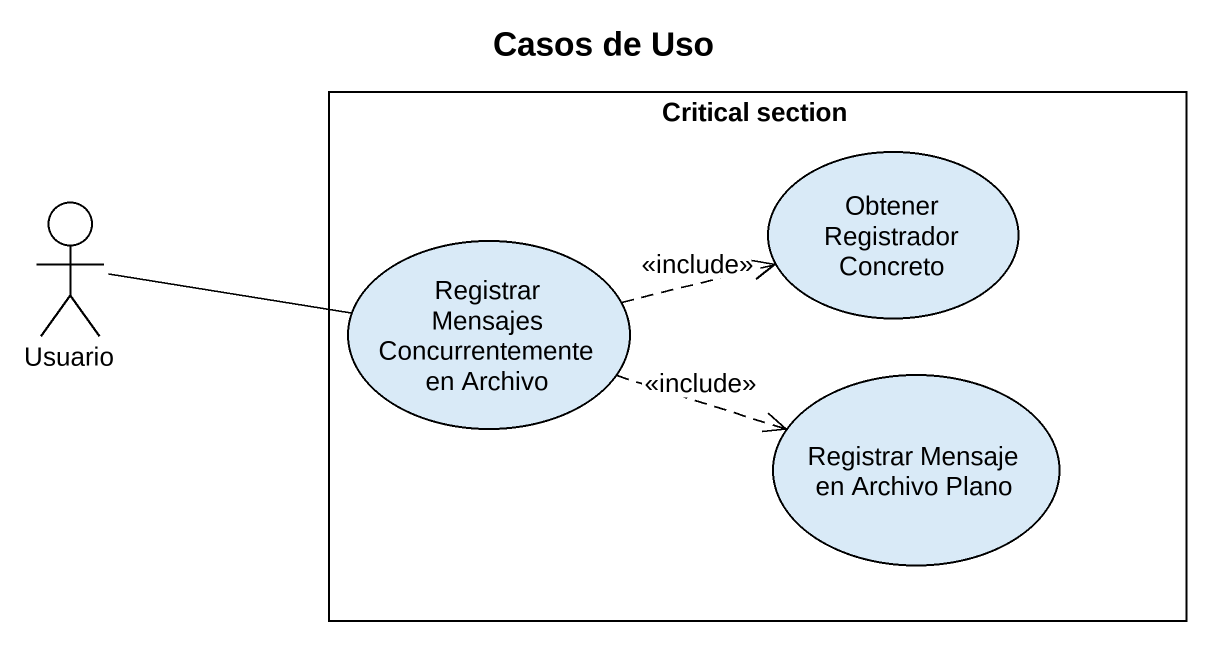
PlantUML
@startuml
title Casos de Uso
rectangle "Critical section" as Critical_section {
  usecase "Obtener Registrador Concreto" as Obtener_Registrador_Concreto
  usecase "Registrar Mensajes Concurrentemente en Archivo" as Registrar_Mensajes
  usecase "Registrar Mensaje en Archivo Plano" as Registrar_Mensaje_en
}
actor Usuario
Usuario -right- Registrar_Mensajes
Registrar_Mensajes .right.> Obtener_Registrador_Concreto : <<include>>
Registrar_Mensajes .right.> Registrar_Mensaje_en : <<include>>
@enduml
